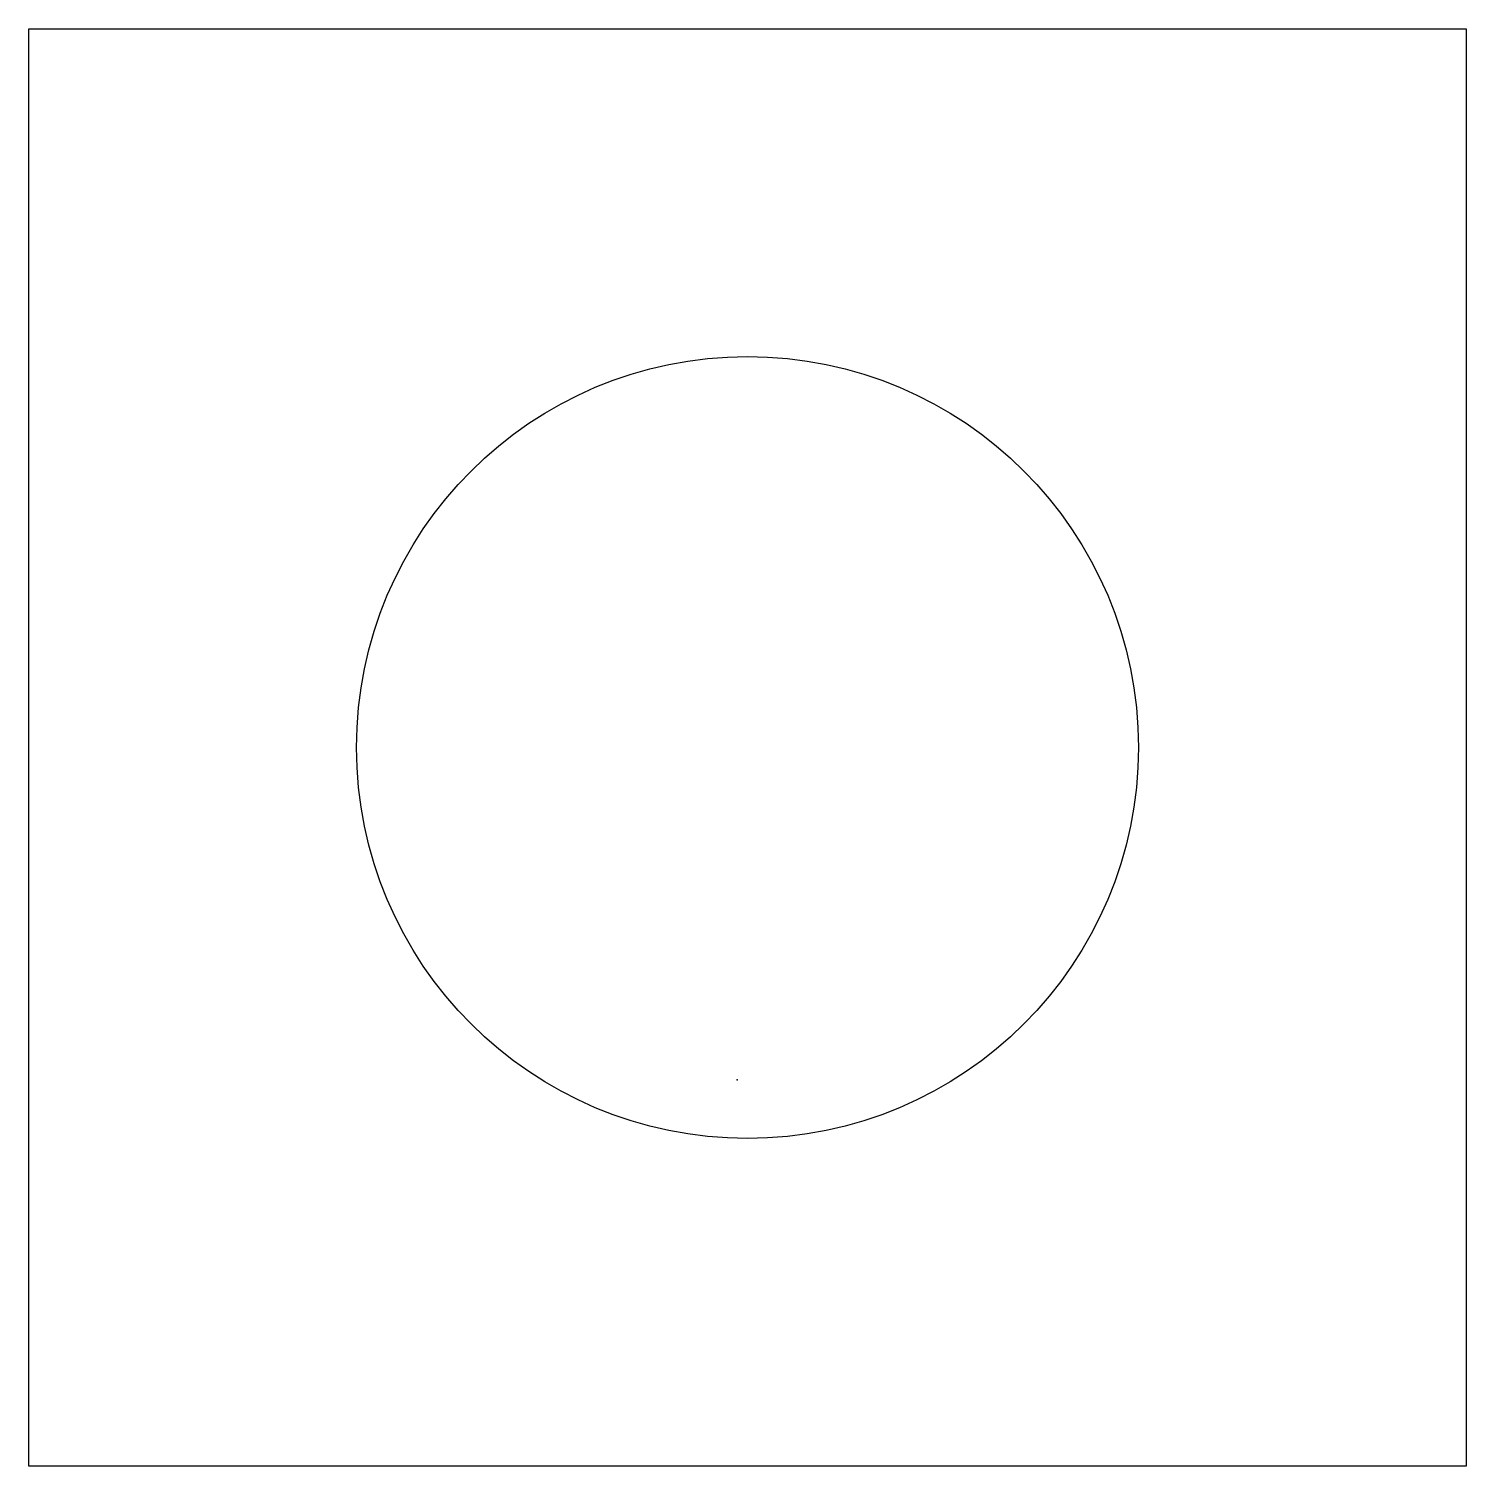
# Model space of a CAD drawing. Header units: centimetres. Extents: x -2.16 to 2.22, y -1.18 to 3.21.
import ezdxf

# ---------------------------------------------------------------- set-up
doc = ezdxf.new("R2010")
doc.units = ezdxf.units.CM
doc.header["$MEASUREMENT"] = 0
doc.layers.add('Motor holder v2_Sketch1', color=7, linetype='Continuous')

msp = doc.modelspace()

# ---------------------------------------------------------------- linework, layer by layer
at = {"layer": 'Motor holder v2_Sketch1'}
for p, q in [((-2.1608, 3.2059), (2.2242, 3.2059)), ((-2.1608, -1.1791), (-2.1608, 3.2059)), ((2.2242, 3.2059), (2.2242, -1.1791)), ((2.2242, -1.1791), (-2.1608, -1.1791))]:
    msp.add_line(p, q, dxfattribs=at)
msp.add_circle((0.0317, 1.0134), 1.1925, dxfattribs=at)
msp.add_point((0, 0), dxfattribs=at)

doc.saveas('drawing.dxf')
